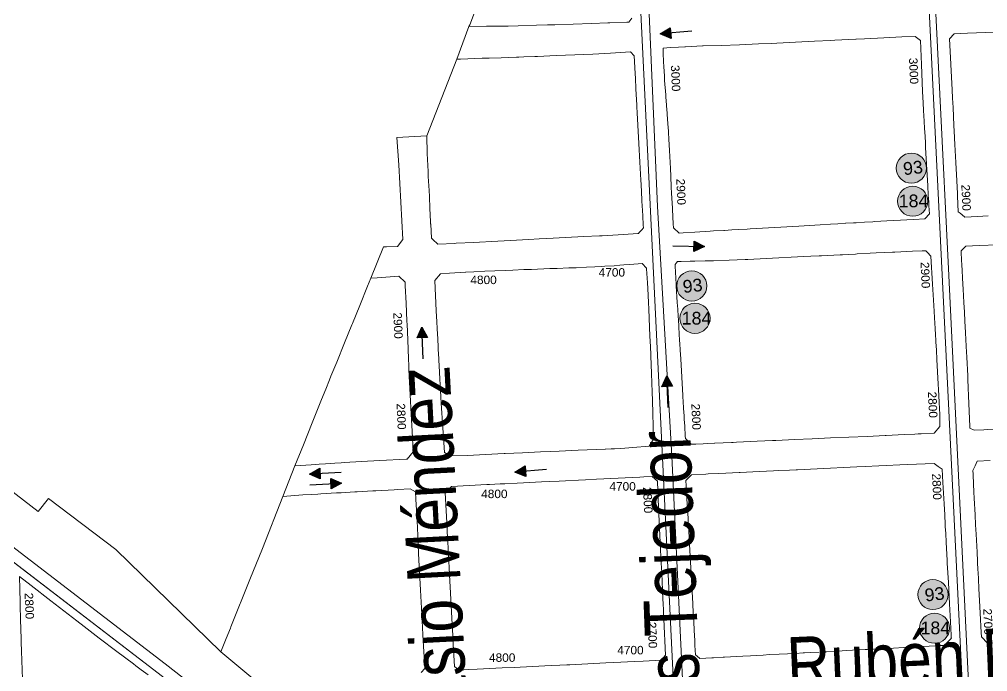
# Model space of a CAD drawing. Header units: millimetres. Extents: x 11558 to 23675, y 49449 to 61482.
# Drawn here: x 15711 to 16168, y 56448 to 56756 of the extents above; entities that cross this region are included whole.
import ezdxf

# ---------------------------------------------------------------- set-up
doc = ezdxf.new("R2010")
doc.units = ezdxf.units.MM
for name, color, linetype in [('0. plano base - nombres calles', 22, 'Continuous'), ('0. Plano Base - PLANO', 254, 'Continuous'), ('0. Plano base - sentido calles', 253, 'Continuous'), ('0. vias del tren', 252, 'VÍAS'), ('7. puesta en valor CC la lucila', 212, 'Continuous'), ('numeración', 7, 'Continuous')]:
    doc.layers.add(name, color=color, linetype=linetype)
for name, color, linetype, true_color in [('Linea 184 IDA', 7, 'Continuous', 0x3d3d3d), ('Linea 184 REGRESO', 7, 'Continuous', 0x18f75b), ('Linea 93 IDA', 7, 'Continuous', 0x0f8a48), ('Linea 93 VUELTA', 7, 'Continuous', 0xfecc66)]:
    doc.layers.add(name, color=color, linetype=linetype, true_color=true_color)
doc.layers.get('7. puesta en valor CC la lucila').off()
doc.styles.get("Standard").update_dxf_attribs({"font": 'arial.ttf'})
doc.linetypes.add('VÍAS', pattern='A,0.15,[130,ltypeshp.shx,S=0.25,R=0,X=0,Y=0],0.15', length=0.3)

# ---------------------------------------------------------------- blocks, each defined once
blk = doc.blocks.new('MANZANAS')
at = {"layer": '0. Plano Base - PLANO', "color": 0, "linetype": 'VÍAS', "lineweight": 5, "ltscale": 4}
for points in [[(5633392.19, 6179345.26), (5633766.17, 6178972.83), (5633911.62, 6178827.98, 0.101414), (5634043.46, 6178741.38, 0.02134), (5634208.17, 6178683.79), (5634894.89, 6178561.57), (5635134.9, 6178519.11), (5635207, 6178505.64), (5635242.16, 6178496.03, -0.077062), (5635335.8, 6178454.16, 0.007448), (5635399.31, 6178414.39, -0.001689), (5635687.6, 6178238.47), (5636190.29, 6177920.23), (5636600.65, 6177660.36)], [(5633388.52, 6179341.14), (5633762.29, 6178968.93), (5633907.74, 6178824.08, 0.101414), (5634041.43, 6178736.27, 0.02138), (5634206.89, 6178678.43), (5634893.93, 6178556.15), (5635133.92, 6178513.7), (5635205.77, 6178500.27), (5635240.71, 6178490.73, -0.077062), (5635332.82, 6178449.54, 0.007448), (5635396.46, 6178409.69, -0.001689), (5635684.68, 6178233.8), (5636187.35, 6177915.58), (5636597.71, 6177655.71)]]:
    blk.add_lwpolyline(points, format="xyb", dxfattribs=at)
at = {"layer": '0. Plano Base - PLANO', "color": 0, "linetype": 'Continuous', "lineweight": 5}
for points in [[(5635382.05, 6178885.84), (5635377.7, 6178883.28), (5635372.46, 6178880.2), (5635370.9, 6178880.53), (5635369.71, 6178880.78), (5635369.12, 6178880.91), (5635368.65, 6178881.01), (5635364.87, 6178887.47), (5635364.3, 6178888.44), (5635361.27, 6178893.63), (5635361.2, 6178893.75), (5635358.35, 6178898.61), (5635356.86, 6178901.16), (5635352.59, 6178908.46), (5635351.05, 6178911.09), (5635350.81, 6178911.51), (5635348.02, 6178916.27), (5635343.73, 6178923.62), (5635341.49, 6178927.44), (5635339.54, 6178930.78), (5635327.37, 6178951.57), (5635328.16, 6178954.68), (5635333.62, 6178957.83), (5635340.91, 6178962.06), (5635344.77, 6178964.29)], [(5635189.77, 6178891.2), (5635189.46, 6178888.8), (5635188.6, 6178888.31), (5635181.56, 6178884.34), (5635180.7, 6178883.86), (5635174.07, 6178880.12), (5635159.01, 6178871.66), (5635155.89, 6178869.91), (5635151.41, 6178867.39), (5635143.87, 6178863.26), (5635139.72, 6178860.94), (5635136.01, 6178858.87), (5635130.68, 6178856.11), (5635123.41, 6178852.15), (5635123.3, 6178853.09), (5635121.78, 6178865.56)], [(5635431.57, 6178798.1), (5635428.22, 6178796.15), (5635426.8, 6178795.32), (5635422.78, 6178792.98), (5635420.54, 6178792.89), (5635420.17, 6178793.54), (5635413.04, 6178806.15), (5635412.13, 6178807.59), (5635411.95, 6178807.89), (5635408.29, 6178814.29), (5635403.77, 6178822.01), (5635401.23, 6178826.24), (5635401.04, 6178826.57), (5635399.58, 6178829.07), (5635397.85, 6178832.06), (5635395.23, 6178836.61), (5635393.07, 6178840.29), (5635390.69, 6178844.32), (5635387.49, 6178849.72), (5635386.31, 6178851.71), (5635384.76, 6178854.33), (5635383, 6178857.3), (5635381.67, 6178859.54), (5635381.58, 6178859.7), (5635380.58, 6178861.39), (5635380.5, 6178861.52), (5635378.62, 6178864.69), (5635378.3, 6178865.24), (5635379.24, 6178868.2), (5635384.68, 6178871.38), (5635392.15, 6178875.75)], [(5635121.78, 6178865.56), (5635123.3, 6178853.09), (5635123.41, 6178852.15), (5635125.38, 6178835.8), (5635129.48, 6178797.19), (5635117.31, 6178789.97), (5635124.03, 6178779.01), (5635142.08, 6178748.61), (5635141.27, 6178744.45), (5635136.77, 6178741.99), (5635135.53, 6178741.32), (5635136.99, 6178725.43), (5635137.41, 6178721.39), (5635138.34, 6178711.54), (5635139.19, 6178702.44), (5635139.27, 6178701.67), (5635140.1, 6178692.56), (5635141.04, 6178682.84), (5635141.72, 6178675.61), (5635141.89, 6178673.88), (5635142.34, 6178669.05), (5635142.85, 6178663.82), (5635143.99, 6178652.01), (5635144.54, 6178646.48), (5635145.09, 6178640.89), (5635146.14, 6178630.26), (5635147.71, 6178614.86), (5635150.47, 6178588.56), (5635152.01, 6178572.86), (5635154.37, 6178548.82), (5635154.44, 6178548.13), (5635154.94, 6178542.98), (5635155.02, 6178542.21), (5635155.5, 6178536.22), (5635089.3, 6178556.19), (5635050.04, 6178563.03), (5635048.58, 6178555.27), (5635005.32, 6178563.03)], [(5635479.93, 6178709.59), (5635474.79, 6178706.66), (5635470.79, 6178707.98), (5635469.75, 6178709.75), (5635465.13, 6178717.64), (5635463.63, 6178720.19), (5635459.25, 6178727.66), (5635459.08, 6178727.96), (5635455.26, 6178734.47), (5635454.93, 6178735.04), (5635450.59, 6178742.44), (5635446.25, 6178749.85), (5635444.01, 6178753.68), (5635441.61, 6178757.76), (5635437.63, 6178764.55), (5635436.23, 6178766.95), (5635432.12, 6178773.97), (5635431.94, 6178774.27), (5635431.04, 6178775.81), (5635430.98, 6178777.53), (5635430.95, 6178778.26), (5635430.87, 6178780.68), (5635436.04, 6178783.74)], [(5635176.03, 6178531.73), (5635155.5, 6178536.22), (5635155.02, 6178542.21), (5635154.94, 6178542.98), (5635154.44, 6178548.13), (5635154.37, 6178548.82), (5635152.01, 6178572.86), (5635150.47, 6178588.56), (5635147.71, 6178614.86), (5635155.72, 6178619.8), (5635159.34, 6178621.95), (5635161.91, 6178623.48), (5635163.04, 6178624.15), (5635169.41, 6178627.93), (5635170.4, 6178628.51), (5635170.93, 6178628.83), (5635171.36, 6178629.08), (5635176.88, 6178632.36), (5635177.28, 6178632.59), (5635177.86, 6178632.94), (5635184.21, 6178636.7), (5635185.37, 6178637.39), (5635192.94, 6178641.88), (5635194.39, 6178642.74), (5635199.42, 6178645.72), (5635202.31, 6178645.63), (5635204.06, 6178642.64), (5635206.66, 6178638.18), (5635208.13, 6178635.66), (5635209.12, 6178633.96), (5635211.08, 6178630.6), (5635212.66, 6178627.9), (5635213.22, 6178626.94), (5635213.47, 6178626.51), (5635214.88, 6178624.1), (5635214.92, 6178624.03), (5635216.96, 6178620.54), (5635218.61, 6178617.72), (5635221.39, 6178612.96), (5635225.72, 6178605.53), (5635230.07, 6178598.07), (5635233.07, 6178592.98), (5635234.66, 6178590.3), (5635236.42, 6178587.33), (5635244.59, 6178573.6), (5635244, 6178571.17)], [(5635078.39, 6178481.62), (5635074.14, 6178489.22), (5635071.93, 6178493.15), (5635069.85, 6178496.88), (5635066.13, 6178503.52), (5635065.45, 6178504.75), (5635060.68, 6178513.42), (5635057.73, 6178518.77), (5635054.86, 6178523.99), (5635061.66, 6178522.7), (5635073.21, 6178520.62), (5635088.52, 6178517.86), (5635088.62, 6178517.84), (5635092.82, 6178517.09), (5635094.57, 6178516.77), (5635101.59, 6178515.51), (5635111.86, 6178513.75), (5635121.56, 6178512.14), (5635123.02, 6178511.9), (5635126.16, 6178511.38), (5635130.15, 6178510.71)]]:
    blk.add_lwpolyline(points, dxfattribs=at)
for points in [[(5635340.99, 6178900.82), (5635342.36, 6178898.5), (5635345, 6178894.05), (5635350.23, 6178885.24), (5635352.45, 6178881.49), (5635354.08, 6178878.74), (5635355.05, 6178877.11), (5635356.96, 6178873.89), (5635356.13, 6178870.84), (5635351.71, 6178868.21), (5635348.88, 6178866.52), (5635346.21, 6178864.93), (5635343.21, 6178863.15), (5635335.64, 6178858.64), (5635334.95, 6178858.23), (5635331.59, 6178856.23), (5635328.23, 6178854.23), (5635327.13, 6178853.57), (5635324.04, 6178851.74), (5635323.91, 6178851.66), (5635320.75, 6178849.78), (5635317.86, 6178848.06), (5635313.68, 6178845.56), (5635304.97, 6178840.38), (5635300.02, 6178837.43), (5635292.64, 6178833.04), (5635285.15, 6178828.58), (5635284.02, 6178827.91), (5635280.4, 6178825.75), (5635277.68, 6178824.13), (5635274.71, 6178822.36), (5635274.44, 6178822.21), (5635270.33, 6178819.76), (5635268.99, 6178818.96), (5635262.77, 6178815.26), (5635257.98, 6178812.41), (5635256.44, 6178811.41), (5635252.77, 6178812.35), (5635251.81, 6178813.99), (5635248.4, 6178819.82), (5635248.1, 6178820.33), (5635244.53, 6178826.41), (5635243.04, 6178828.96), (5635240.43, 6178833.42), (5635238.65, 6178836.45), (5635234.29, 6178843.9), (5635231.65, 6178848.42), (5635230.04, 6178851.18), (5635229.73, 6178851.7), (5635227.87, 6178854.71), (5635225.44, 6178858.64), (5635225.25, 6178858.95), (5635223.37, 6178861.99), (5635223.16, 6178862.34), (5635221.25, 6178865.42), (5635220.65, 6178866.4), (5635218.82, 6178869.36), (5635218.06, 6178870.6), (5635216.97, 6178872.36), (5635215.98, 6178873.97), (5635213.64, 6178877.76), (5635212.52, 6178879.74), (5635210.52, 6178883.28), (5635209.33, 6178885.4), (5635210.92, 6178886.36), (5635212.52, 6178887.32), (5635215.58, 6178889.16), (5635218.18, 6178890.72), (5635218.5, 6178890.88), (5635225.4, 6178894.86), (5635225.65, 6178894.98), (5635225.62, 6178895.04), (5635233.15, 6178899.17), (5635233.17, 6178899.12), (5635240.64, 6178903.31), (5635248.49, 6178907.9), (5635253.64, 6178910.91), (5635255.91, 6178912.24), (5635263.48, 6178916.66), (5635271.28, 6178921.23), (5635277.97, 6178925.14), (5635279.54, 6178926.08), (5635288.16, 6178931.1), (5635288.29, 6178931.17), (5635291.67, 6178933.15), (5635299.53, 6178937.75), (5635306.85, 6178942.02), (5635312.46, 6178945.08), (5635315.48, 6178944.56), (5635321.11, 6178934.77), (5635327.51, 6178923.62), (5635330.21, 6178918.97), (5635332, 6178915.97), (5635334.61, 6178911.58), (5635336.39, 6178908.56), (5635338.19, 6178905.54), (5635339.89, 6178902.67), (5635339.98, 6178902.52), (5635340.19, 6178902.17), (5635340.72, 6178901.27), (5635340.89, 6178900.98)], [(5635164.66, 6178758.26), (5635157.79, 6178754.22), (5635154.61, 6178755.09), (5635153.68, 6178755.34), (5635150.38, 6178761.02), (5635150.26, 6178761.23), (5635149.71, 6178762.17), (5635146.6, 6178767.52), (5635143.8, 6178772.35), (5635142.35, 6178774.84), (5635138.97, 6178780.58), (5635137.88, 6178782.5), (5635133.53, 6178789.95), (5635129.48, 6178797.19), (5635125.38, 6178835.8), (5635126.9, 6178836.67), (5635135.77, 6178841.77), (5635138.65, 6178843.36), (5635143.62, 6178846.03), (5635149.92, 6178849.6), (5635150.88, 6178850.16), (5635152.96, 6178851.35), (5635157.46, 6178853.95), (5635158.51, 6178854.55), (5635166.28, 6178859.04), (5635173.84, 6178863.32), (5635181.27, 6178867.59), (5635188.4, 6178871.8), (5635196.48, 6178876.68), (5635198.89, 6178875.9), (5635201.76, 6178871.04), (5635201.8, 6178870.98), (5635204.47, 6178866.44), (5635204.5, 6178866.39), (5635206.59, 6178862.85), (5635206.82, 6178862.46), (5635210.82, 6178855.69), (5635211.17, 6178855.08), (5635212.63, 6178852.61), (5635215.55, 6178847.66), (5635220.02, 6178840.08), (5635224.46, 6178832.55), (5635228.78, 6178825.24), (5635228.96, 6178824.93), (5635229.65, 6178823.75), (5635230.03, 6178823.11), (5635231.54, 6178820.55), (5635233.7, 6178816.89), (5635233.86, 6178816.62), (5635236.08, 6178812.86), (5635237.36, 6178810.68), (5635239.6, 6178806.89), (5635240.25, 6178805.78), (5635239.97, 6178804.59), (5635239.57, 6178802.93), (5635239.43, 6178802.35), (5635239.13, 6178802.16), (5635233.33, 6178798.63), (5635224.63, 6178793.51), (5635223.58, 6178792.9), (5635217.27, 6178789.19), (5635209.78, 6178784.79), (5635202.2, 6178780.33), (5635199.05, 6178778.48), (5635194.87, 6178776.02), (5635187.22, 6178771.52), (5635179.75, 6178767.13), (5635174.66, 6178764.14), (5635172.44, 6178762.83), (5635165.21, 6178758.58)], [(5635309.35, 6178726.63), (5635307.33, 6178725.46), (5635303.74, 6178726.62), (5635303.16, 6178727.6), (5635300.69, 6178731.74), (5635298.99, 6178734.57), (5635298.22, 6178735.86), (5635296.46, 6178738.8), (5635296.02, 6178739.55), (5635295.03, 6178741.2), (5635293.24, 6178744.19), (5635288.81, 6178751.61), (5635284.42, 6178758.96), (5635282.25, 6178762.59), (5635280.68, 6178765.21), (5635279.91, 6178766.5), (5635276.71, 6178771.86), (5635276.22, 6178772.67), (5635275.14, 6178774.44), (5635272.56, 6178778.81), (5635272.34, 6178779.16), (5635270.69, 6178781.9), (5635266.69, 6178788.61), (5635266.24, 6178789.38), (5635261.86, 6178796.71), (5635261.5, 6178797.31), (5635261.65, 6178798.17), (5635261.82, 6178799.11), (5635262.34, 6178799.39), (5635263.34, 6178799.94), (5635267.06, 6178801.97), (5635269.07, 6178803.07), (5635273.29, 6178805.37), (5635273.99, 6178805.76), (5635275.9, 6178806.8), (5635276.03, 6178806.87), (5635276.82, 6178807.3), (5635283.19, 6178810.88), (5635289.8, 6178814.64), (5635290.84, 6178815.25), (5635298.37, 6178819.66), (5635313.66, 6178828.63), (5635316.55, 6178830.3), (5635319.95, 6178832.29), (5635320.9, 6178832.84), (5635328.51, 6178837.3), (5635329.45, 6178837.85), (5635332.04, 6178839.37), (5635334.81, 6178840.99), (5635335.4, 6178841.33), (5635340.79, 6178844.49), (5635343.22, 6178845.91), (5635346.74, 6178847.98), (5635349.91, 6178849.84), (5635350.81, 6178850.37), (5635358.05, 6178854.58), (5635362.03, 6178856.77), (5635363.34, 6178857.49), (5635363.6, 6178857.63), (5635365.67, 6178856.89), (5635365.73, 6178856.87), (5635366.84, 6178856.47), (5635373.59, 6178845.12), (5635378.74, 6178836.46), (5635383.06, 6178829.14), (5635384.2, 6178827.25), (5635384.74, 6178826.37), (5635385.43, 6178825.21), (5635387.51, 6178821.71), (5635389.56, 6178818.27), (5635389.66, 6178818.1), (5635391.7, 6178814.67), (5635391.9, 6178814.33), (5635393.3, 6178811.98), (5635396.32, 6178806.9), (5635400.51, 6178799.8), (5635402.18, 6178796.91), (5635403.56, 6178794.53), (5635404.97, 6178792.08), (5635407.71, 6178787.06), (5635406.74, 6178783.02), (5635401.36, 6178779.9), (5635400.18, 6178779.22), (5635398.88, 6178778.46), (5635394.46, 6178775.91), (5635387.11, 6178771.65), (5635386.74, 6178771.44), (5635379.29, 6178767.1), (5635364.38, 6178758.49), (5635356.81, 6178754.11), (5635349.57, 6178749.92), (5635347.18, 6178748.54), (5635342.06, 6178745.56), (5635340.67, 6178744.76), (5635334.28, 6178741.09), (5635325.86, 6178736.19), (5635324.51, 6178735.41), (5635323.89, 6178735.05), (5635317.1, 6178731.12), (5635316.92, 6178731.02), (5635314.25, 6178729.47), (5635312.23, 6178728.3)], [(5635216.07, 6178672.19), (5635208.91, 6178668.17), (5635205.79, 6178668.43), (5635193.7, 6178688.38), (5635189.13, 6178696.11), (5635188.06, 6178697.92), (5635186.17, 6178701.12), (5635184.78, 6178703.46), (5635181.67, 6178708.74), (5635180.99, 6178709.89), (5635180.25, 6178711.13), (5635178.27, 6178714.52), (5635175.9, 6178718.59), (5635174.16, 6178721.56), (5635171.64, 6178725.87), (5635171.6, 6178725.93), (5635164.33, 6178738.38), (5635165.29, 6178742.45), (5635168.89, 6178744.64), (5635175.33, 6178748.49), (5635175.51, 6178748.6), (5635178.81, 6178750.51), (5635183.32, 6178753.11), (5635187.37, 6178755.44), (5635191.83, 6178758.01), (5635194.71, 6178759.66), (5635199.26, 6178762.26), (5635202.47, 6178764.09), (5635209.97, 6178768.37), (5635210.14, 6178768.47), (5635212.89, 6178770.03), (5635217.69, 6178772.77), (5635220.22, 6178774.15), (5635220.82, 6178774.49), (5635224.98, 6178776.94), (5635228.43, 6178778.98), (5635231.3, 6178780.61), (5635232.43, 6178781.33), (5635236.22, 6178783.53), (5635238.6, 6178785.01), (5635240.2, 6178786.01), (5635242.6, 6178787.5), (5635247.45, 6178790.54), (5635250.32, 6178789.64), (5635250.51, 6178789.33), (5635253.95, 6178783.64), (5635255.37, 6178781.3), (5635258.61, 6178775.68), (5635260.19, 6178772.94), (5635262.31, 6178769.25), (5635266.61, 6178761.77), (5635268.98, 6178757.65), (5635270.99, 6178754.2), (5635271.21, 6178753.77), (5635275.35, 6178746.51), (5635279.65, 6178738.87), (5635281.57, 6178735.43), (5635290.47, 6178719.5), (5635290.23, 6178715.59), (5635283.62, 6178711.46), (5635278.85, 6178708.48), (5635276.22, 6178706.97), (5635274.91, 6178706.21), (5635272.57, 6178704.87), (5635272.43, 6178704.78), (5635268.72, 6178702.65), (5635261.3, 6178698.38), (5635253.61, 6178693.97), (5635250.16, 6178692), (5635245.87, 6178689.54), (5635238.55, 6178685.28), (5635231.47, 6178681.11), (5635231.08, 6178680.88), (5635223.44, 6178676.39)], [(5635362.44, 6178640.49), (5635357.64, 6178637.66), (5635355.96, 6178638.01), (5635355.03, 6178638.2), (5635352.75, 6178642.05), (5635351.58, 6178644.04), (5635349.17, 6178648.11), (5635347, 6178651.78), (5635344.93, 6178655.28), (5635342.74, 6178658.98), (5635342.64, 6178659.17), (5635327.04, 6178685.55), (5635325.04, 6178688.94), (5635324.34, 6178690.14), (5635320.69, 6178696.3), (5635317.57, 6178701.59), (5635316.33, 6178703.69), (5635315.61, 6178704.9), (5635313.1, 6178709.15), (5635314.13, 6178712.84), (5635320, 6178716.24), (5635320.97, 6178716.81), (5635325.17, 6178719.24), (5635328.19, 6178721), (5635333.6, 6178724.14), (5635334.01, 6178724.37), (5635339.12, 6178727.43), (5635341.87, 6178728.96), (5635347.63, 6178732.28), (5635349.59, 6178733.42), (5635354.21, 6178736.1), (5635356.85, 6178737.63), (5635357.43, 6178737.97), (5635365.48, 6178742.64), (5635381.66, 6178752.03), (5635385.1, 6178754.02), (5635390.63, 6178757.24), (5635393.67, 6178759), (5635399.25, 6178762.24), (5635402.37, 6178764.04), (5635413.24, 6178770.36), (5635415.66, 6178770.01), (5635417.93, 6178769.69), (5635421.1, 6178764.33), (5635426.24, 6178755.6), (5635428.9, 6178751.11), (5635431.19, 6178747.21), (5635431.67, 6178746.4), (5635433.41, 6178743.46), (5635435.43, 6178740.03), (5635439.89, 6178732.47), (5635440.49, 6178731.46), (5635445.12, 6178723.61), (5635450.29, 6178714.88), (5635454.64, 6178707.47), (5635457.84, 6178702.04), (5635458.41, 6178701.07), (5635458.49, 6178700.95), (5635457.2, 6178696.6), (5635457.13, 6178696.34), (5635456.78, 6178696.14), (5635456.46, 6178695.94), (5635456.16, 6178695.77), (5635455.95, 6178695.65), (5635455.47, 6178695.37), (5635453.39, 6178694.14), (5635446.06, 6178689.81), (5635445.68, 6178689.59), (5635442.8, 6178687.89), (5635434.3, 6178682.87), (5635433.62, 6178682.47), (5635425.8, 6178677.86), (5635424.92, 6178677.34), (5635417.13, 6178672.75), (5635415.56, 6178671.82), (5635414.21, 6178671.02), (5635409.2, 6178668.07), (5635408.43, 6178667.62), (5635406.13, 6178666.26), (5635402.75, 6178664.26), (5635400.29, 6178662.81), (5635399.74, 6178662.49), (5635399.64, 6178662.43), (5635396.55, 6178660.61), (5635393.34, 6178658.69), (5635389.85, 6178656.66), (5635386, 6178654.47), (5635385.89, 6178654.38), (5635383.39, 6178652.84), (5635378.26, 6178649.82), (5635375.16, 6178647.99), (5635367.7, 6178643.59), (5635367.06, 6178643.21), (5635363.21, 6178640.94)], [(5635136.99, 6178725.43), (5635139.62, 6178727), (5635148.31, 6178732.26), (5635152.29, 6178731.16), (5635153.12, 6178729.74), (5635157.32, 6178722.57), (5635161.57, 6178715.23), (5635161.66, 6178715.06), (5635162.3, 6178713.99), (5635165.97, 6178707.57), (5635170.38, 6178699.88), (5635171.94, 6178697.15), (5635172.85, 6178695.56), (5635174.46, 6178692.75), (5635178.88, 6178685.05), (5635183.53, 6178677.21), (5635187.68, 6178670.25), (5635192.68, 6178661.82), (5635191.67, 6178657.48), (5635191.25, 6178657.24), (5635180.53, 6178650.95), (5635173.07, 6178646.58), (5635165.98, 6178642.34), (5635164.77, 6178641.63), (5635162.23, 6178640.1), (5635158.44, 6178637.8), (5635155.87, 6178636.22), (5635152.67, 6178634.26), (5635146.14, 6178630.26), (5635145.09, 6178640.89), (5635144.54, 6178646.48), (5635143.99, 6178652.01), (5635142.85, 6178663.82), (5635142.34, 6178669.05), (5635141.89, 6178673.88), (5635141.72, 6178675.61), (5635141.04, 6178682.84), (5635140.1, 6178692.56), (5635139.27, 6178701.67), (5635139.19, 6178702.44), (5635138.34, 6178711.54), (5635137.41, 6178721.39)], [(5635263.34, 6178582.79), (5635259.14, 6178580.35), (5635256.62, 6178580.95), (5635251.27, 6178590), (5635249.15, 6178593.59), (5635246.51, 6178598.07), (5635243.51, 6178603.15), (5635238.97, 6178610.84), (5635234.62, 6178618.2), (5635232.72, 6178621.42), (5635230.19, 6178625.7), (5635228.09, 6178629.25), (5635228.06, 6178629.3), (5635225.75, 6178633.22), (5635222.11, 6178639.39), (5635214.79, 6178651.78), (5635216.17, 6178655.75), (5635230.59, 6178664.15), (5635231.68, 6178664.79), (5635236.08, 6178667.36), (5635237.95, 6178668.45), (5635242.97, 6178671.38), (5635245.49, 6178672.85), (5635252.92, 6178677.19), (5635256.32, 6178679.17), (5635260.06, 6178681.35), (5635262.69, 6178682.89), (5635267.94, 6178685.95), (5635270.89, 6178687.67), (5635275.27, 6178690.23), (5635290.05, 6178698.85), (5635293.07, 6178700.61), (5635294.63, 6178701.52), (5635298.03, 6178703.51), (5635301.23, 6178702.7), (5635303.5, 6178698.79), (5635305, 6178696.22), (5635305.46, 6178695.43), (5635307.43, 6178692.03), (5635310.69, 6178686.41), (5635320.87, 6178668.88), (5635321.69, 6178667.48), (5635323.09, 6178665.06), (5635325.12, 6178661.55), (5635327.01, 6178658.31), (5635329.52, 6178653.99), (5635330.04, 6178653.09), (5635330.07, 6178653.04), (5635332.07, 6178649.59), (5635333.97, 6178646.33), (5635342.56, 6178631.53), (5635341.88, 6178628.49), (5635334.42, 6178624.15), (5635330.94, 6178622.12), (5635322.55, 6178617.24), (5635319.21, 6178615.3), (5635311.9, 6178611.05), (5635304.54, 6178606.76), (5635303.26, 6178606.02), (5635300.45, 6178604.38), (5635296.87, 6178602.3), (5635289.31, 6178597.9), (5635281.74, 6178593.5), (5635276.83, 6178590.64), (5635274.27, 6178589.15), (5635266.74, 6178584.77)]]:
    blk.add_lwpolyline(points, close=True, dxfattribs=at)
blk = doc.blocks.new('93 ida')
at = {"layer": 'Linea 93 IDA', "lineweight": 211, "true_color": 0xededed}
h = blk.add_hatch(color=7, dxfattribs=at)
h.dxf.hatch_style = 1
edge = h.paths.add_edge_path()
edge.add_arc((0, 0), 7.11, 0, 360)
at = {"layer": 'Linea 93 IDA', "lineweight": 9}
blk.add_circle((0, 0), 7.11, dxfattribs=at)
at = {"layer": 'Linea 93 IDA', "lineweight": 15, "insert": (-4.61, 2.59), "char_height": 6, "attachment_point": 1, "rotation": 6.4788}
blk.add_mtext_dynamic_manual_height_columns('93', width=16.4579, gutter_width=12.5, heights=[0], dxfattribs=at)
blk = doc.blocks.new('93 vuelta')
at = {"layer": 'Linea 93 VUELTA', "lineweight": 211, "true_color": 0xededed}
h = blk.add_hatch(color=7, dxfattribs=at)
h.dxf.hatch_style = 1
edge = h.paths.add_edge_path()
edge.add_arc((0, 0), 7.11, 0, 360)
at = {"layer": 'Linea 93 VUELTA', "color": 31, "lineweight": 9, "true_color": 0xfecc66}
blk.add_circle((0, 0), 7.11, dxfattribs=at)
at = {"layer": 'Linea 93 VUELTA', "color": 31, "lineweight": 15, "true_color": 0xfecc66, "insert": (-4.23, 2.64), "char_height": 6, "attachment_point": 1, "rotation": 6.4788}
blk.add_mtext_dynamic_manual_height_columns('93', width=16.4579, gutter_width=12.5, heights=[0], dxfattribs=at)
blk = doc.blocks.new('184 ida')
at = {"layer": 'Linea 184 IDA', "lineweight": 211, "true_color": 0xededed}
h = blk.add_hatch(color=7, dxfattribs=at)
h.dxf.hatch_style = 1
edge = h.paths.add_edge_path()
edge.add_arc((0, 0), 7.11, 0, 360)
at = {"layer": 'Linea 184 IDA', "lineweight": 9}
blk.add_circle((0, 0), 7.11, dxfattribs=at)
at = {"layer": 'Linea 184 IDA', "lineweight": 15, "insert": (-6.6, 3.17), "char_height": 6, "attachment_point": 1}
blk.add_mtext_dynamic_manual_height_columns('184', width=16.4579, gutter_width=12.5, heights=[0], dxfattribs=at)
blk = doc.blocks.new('184 vuelta')
at = {"layer": 'Linea 184 REGRESO', "lineweight": 211, "true_color": 0xededed}
h = blk.add_hatch(color=7, dxfattribs=at)
h.dxf.hatch_style = 1
edge = h.paths.add_edge_path()
edge.add_arc((0, 0), 7.11, 0, 360)
at = {"layer": 'Linea 184 REGRESO', "lineweight": 9}
blk.add_circle((0, 0), 7.11, dxfattribs=at)
at = {"layer": 'Linea 184 REGRESO', "lineweight": 15, "insert": (-6.26, 3.05), "char_height": 6, "attachment_point": 1}
blk.add_mtext_dynamic_manual_height_columns('184', width=16.4579, gutter_width=12.5, heights=[0], dxfattribs=at)

msp = doc.modelspace()

# ---------------------------------------------------------------- hatches: boundary and pattern name
at = {"layer": '0. Plano base - sentido calles', "linetype": 'Continuous', "lineweight": 25, "ltscale": 2, "true_color": 0x1a1a1a}
h = msp.add_hatch(color=250, dxfattribs=at)
h.dxf.hatch_style = 1
h.paths.add_polyline_path([(16013.43, 56749.06), (16018.62, 56746.99), (16018.41, 56749.48)])
h.paths.add_polyline_path([(16013.43, 56749.06), (16018.41, 56749.48), (16018.2, 56751.97)])
h = msp.add_hatch(color=250, dxfattribs=at)
h.dxf.hatch_style = 1
h.paths.add_polyline_path([(16034.42, 56648.73), (16029.46, 56651.32), (16029.42, 56648.82)])
h.paths.add_polyline_path([(16034.42, 56648.73), (16029.42, 56648.82), (16029.38, 56646.32)])
h = msp.add_hatch(color=250, dxfattribs=at)
h.dxf.hatch_style = 1
h.paths.add_polyline_path([(15901, 56610.7), (15898.72, 56605.59), (15901.21, 56605.7)])
h.paths.add_polyline_path([(15901, 56610.7), (15901.21, 56605.7), (15903.71, 56605.81)])
h = msp.add_hatch(color=250, dxfattribs=at)
h.dxf.hatch_style = 1
h.paths.add_polyline_path([(16016.53, 56587.65), (16014.25, 56582.54), (16016.75, 56582.65)])
h.paths.add_polyline_path([(16016.53, 56587.65), (16016.75, 56582.65), (16019.24, 56582.76)])
h = msp.add_hatch(color=250, dxfattribs=at)
h.dxf.hatch_style = 1
h.paths.add_polyline_path([(15847.9, 56541.25), (15853.02, 56539), (15852.9, 56541.5)])
h.paths.add_polyline_path([(15847.9, 56541.25), (15852.9, 56541.5), (15852.78, 56543.99)])
h = msp.add_hatch(color=250, dxfattribs=at)
h.dxf.hatch_style = 1
h.paths.add_polyline_path([(15944.9, 56542.19), (15950.09, 56540.12), (15949.88, 56542.61)])
h.paths.add_polyline_path([(15944.9, 56542.19), (15949.88, 56542.61), (15949.67, 56545.1)])
h = msp.add_hatch(color=250, dxfattribs=at)
h.dxf.hatch_style = 1
h.paths.add_polyline_path([(15863.13, 56536.99), (15858.01, 56539.24), (15858.14, 56536.74)])
h.paths.add_polyline_path([(15863.13, 56536.99), (15858.14, 56536.74), (15858.26, 56534.25)])

# ---------------------------------------------------------------- linework, layer by layer
at = {"layer": '0. Plano base - sentido calles', "color": 250, "linetype": 'Continuous', "lineweight": 25, "ltscale": 2, "true_color": 0x1a1a1a}
for points in [[(16028.38, 56750.32), (16013.43, 56749.06), (16018.2, 56751.97), (16018.62, 56746.99), (16013.43, 56749.06)], [(16019.42, 56648.99), (16034.42, 56648.73), (16029.38, 56646.32), (16029.46, 56651.32), (16034.42, 56648.73)], [(15901.65, 56595.71), (15901, 56610.7), (15903.71, 56605.81), (15898.72, 56605.59), (15901, 56610.7)], [(16017.18, 56572.66), (16016.53, 56587.65), (16019.24, 56582.76), (16014.25, 56582.54), (16016.53, 56587.65)], [(15862.89, 56541.98), (15847.9, 56541.25), (15852.78, 56543.99), (15853.02, 56539), (15847.9, 56541.25)], [(15959.85, 56543.45), (15944.9, 56542.19), (15949.67, 56545.1), (15950.09, 56540.12), (15944.9, 56542.19)], [(15848.15, 56536.26), (15863.13, 56536.99), (15858.26, 56534.25), (15858.01, 56539.24), (15863.13, 56536.99)]]:
    msp.add_lwpolyline(points, dxfattribs=at)
at = {"layer": '0. vias del tren', "color": 252, "lineweight": 13, "ltscale": 2}
for points in [[(14648.86, 57861.66), (14769.24, 57483.68), (14831.53, 57288.08, 0.101414), (14909.68, 57148.53, 0.02138), (15029.84, 57020.92), (15583.14, 56595.67), (15776.52, 56447.35), (15834.1, 56402.31), (15860.7, 56377.73, -0.077062), (15923.44, 56298.72, 0.007448), (15961.55, 56234.01, -0.001689), (16136.22, 55945.05), (16435.57, 55430.93), (16679.91, 55011.13)], [(14654.1, 57863.33), (14774.48, 57485.35), (14836.77, 57289.75, 0.101414), (14913.84, 57152.12, 0.02134), (15033.44, 57025.08), (15586.49, 56600.03), (15779.89, 56451.7), (15837.66, 56406.5), (15864.43, 56381.77, -0.077062), (15928.22, 56301.44, 0.007448), (15966.25, 56236.87, -0.001689), (16140.96, 55947.85), (16440.33, 55433.7), (16684.66, 55013.9)]]:
    msp.add_lwpolyline(points, format="xyb", dxfattribs=at)
at = {"layer": 'Linea 184 IDA', "lineweight": 15}
msp.add_lwpolyline([(14705.17, 57874.49), (15018.24, 57975.6), (15058.85, 57852.6), (15161.98, 57443.24), (15219.59, 57214.96), (15366.93, 57263.32), (15686.48, 57305.76), (15706.37, 57299.87), (16046.77, 57374.89), (16080.99, 57276.67), (16105.2, 57080), (16119.18, 56974.07), (16116.39, 56967.87), (16136.18, 56812.73), (16141.27, 56806.43), (16149.62, 56634.99), (16159.45, 56433.19), (16167.43, 56292.97), (16173.21, 56171.85), (16183.34, 55950.21), (16313.49, 55955.43), (16755.4, 55974.11)], dxfattribs=at)
at = {"layer": 'Linea 184 REGRESO', "lineweight": 15}
msp.add_lwpolyline([(16761.14, 56278.85), (16282.56, 56253.46), (16282.56, 56253.46), (16037.66, 56241.91), (16033.8, 56253.87), (16033.8, 56253.87), (16023.96, 56444.45), (16018.97, 56549.68), (16012.24, 56667.58), (16005.11, 56831.54), (16025.67, 56848.78), (16021.61, 56867.93), (15982.29, 57040.31), (15978.15, 57121.85)], dxfattribs=at)
at = {"layer": 'Linea 93 IDA', "lineweight": 15}
msp.add_lwpolyline([(16740.11, 56386.86), (16024.3, 56348.4), (16000.67, 56833.69), (16020.84, 56849.16), (15998.66, 56953.06), (16123.14, 56980.26), (16215.4, 56981.28), (16214.93, 57023.6)], dxfattribs=at)
at = {"layer": 'Linea 93 VUELTA', "color": 31, "lineweight": 15, "true_color": 0xfecc66}
msp.add_lwpolyline([(16267.75, 56989.33), (16130.57, 56989.01), (16110.27, 56983.17), (16133.41, 56812.3), (16138.24, 56805.46), (16180.51, 55942.88), (16293.67, 55946.62), (16479.43, 55955.26), (16700.27, 55964.16)], dxfattribs=at)

# ---------------------------------------------------------------- block references
at = {"layer": '0. Plano Base - PLANO', "color": 28, "lineweight": 5, "true_color": 0x0d0d0d, "rotation": 332.5463477508169}
msp.add_blockref('MANZANAS', (-7833237.48, -2828296.13), dxfattribs=at)
at = {"layer": '7. puesta en valor CC la lucila', "color": 250, "lineweight": 30, "rotation": 332.5463477508169}
msp.add_blockref('MANZANAS', (-7833237.48, -2828296.13), dxfattribs=at)
at = {"layer": 'Linea 184 IDA', "lineweight": 15}
for p in [(16132.64, 56670.1), (16142.92, 56468.49)]:
    msp.add_blockref('184 ida', p, dxfattribs=at)
at = {"layer": 'Linea 184 REGRESO', "lineweight": 15}
msp.add_blockref('184 vuelta', (16029.88, 56614.83), dxfattribs=at)
at = {"layer": 'Linea 93 IDA', "lineweight": 15}
msp.add_blockref('93 ida', (16028.39, 56630.1), dxfattribs=at)
at = {"layer": 'Linea 93 VUELTA', "lineweight": 15}
for p in [(16132.01, 56685.71), (16142.19, 56484.39)]:
    msp.add_blockref('93 vuelta', p, dxfattribs=at)

# ---------------------------------------------------------------- texts
at = {"layer": '0. plano base - nombres calles', "color": 250, "lineweight": 15, "true_color": 0x1a1a1a, "char_height": 25, "attachment_point": 1}
for s, insert, rotation in [('{\\fArial Narrow|b0|i0|c0|p34;Gervasio Méndez}', (15900.64, 56367.11), 92.9567), ('{\\fArial Narrow|b0|i0|c0|p34;Cárlos Tejedor}', (16009.63, 56373.7), 92.1477), ('{\\fArial Narrow|b0|i0|c0|p34;Rubén Darío}', (16072.65, 56464.16), 2.4727)]:
    msp.add_mtext_dynamic_manual_height_columns(s, width=329.255, gutter_width=12.5, heights=[0], dxfattribs=dict(at, insert=insert, rotation=rotation))
at = {"layer": 'numeración', "color": 251, "true_color": 0x606162, "char_height": 4, "attachment_point": 1, "rotation": 272.4527}
for s, insert in [('\\pt12;3000', (16134.85, 56737.91)), ('\\pt12;3000', (16022.5, 56734.45)), ('\\pt12;2900', (16025.05, 56680.83)), ('\\pt12;2900', (16159.59, 56678.06)), ('\\pt12;2900', (16140.34, 56641.49)), ('\\pt12;2900', (15891.49, 56617.69)), ('\\pt12;2800', (16143.82, 56580.31)), ('\\pt12;2800', (15893.04, 56574.79)), ('\\pt12;2800', (16032.16, 56574.63)), ('\\pt12;2800', (16145.77, 56541.62)), ('\\pt12;2800', (16009.37, 56535.28)), ('\\pt12;2800', (15717.5, 56485.3)), ('\\pt12;2700', (16169.92, 56477.89)), ('\\pt12;2700', (16011.54, 56471.54))]:
    msp.add_mtext_dynamic_manual_height_columns(s, width=16.0314, gutter_width=12.5, heights=[0], dxfattribs=dict(at, insert=insert))
at = {"layer": 'numeración', "color": 251, "true_color": 0x606162, "char_height": 4, "attachment_point": 1}
for s, insert in [('4800', (15923.9, 56634.97)), ('4700', (15984.44, 56638.51)), ('4700', (15989.52, 56537.47)), ('4800', (15928.99, 56533.93)), ('4800', (15932.69, 56456.63)), ('4700', (15993.22, 56460.16))]:
    msp.add_mtext_dynamic_manual_height_columns(s, width=16.0314, gutter_width=12.5, heights=[0], dxfattribs=dict(at, insert=insert))

doc.saveas('drawing.dxf')
